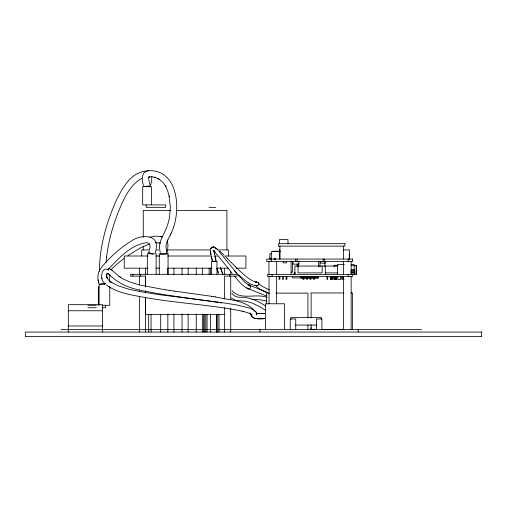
<?xml version="1.0" encoding="UTF-8"?>
<svg xmlns="http://www.w3.org/2000/svg" width="507" height="507" viewBox="0 0 507 507"><rect width="100%" height="100%" fill="white"/><g stroke="black" fill="none" stroke-linecap="round" stroke-linejoin="round"><path stroke-width="0.76" d="M109.48 282.006L109.842 274.604M106.115 262.525L106.578 257.068L106.527 257.486C108.935 237.301 115.127 217.604 123.911 199.302C128.119 191.101 133.474 182.754 141.884 178.356M156.074 249.191C159.464 233.778 140.262 234.507 131.744 240.8C120.381 247.727 110.241 256.789 101.78 267.05C97.984 271.422 96.723 277.652 98.947 283.064M167.728 249.203L167.975 244.399L167.082 241.091M149.603 249.229C151.061 245.92 149.356 241.605 145.408 242.872C129.76 245.578 118.48 258.735 107.909 269.578M167.145 252.416L167.544 250.312M155.877 250.382L155.37 252.676M150.611 185.347L151.663 180.593L151.853 176.588M152.994 254.241L148.697 252.809L149.191 251.079M210.684 248.696L210.589 249.019L211.742 247.289L213.669 246.966M210.424 249.197L211.844 247.346L213.935 247.15M165.726 186.367L167.728 191.069L169.18 196.374L169.091 195.981L170.346 207.42L169.484 217.997L167.614 224.912L165.345 230.514C163.096 235.685 158.52 242.162 159.667 248.918M167.234 241.25L165.922 245.977L166.835 253.5M171.011 233.416C181.62 213.06 179.383 168.482 147.854 170.764M167.158 241.421L167.849 239.919M167.766 240.103L170.213 235.102M170.105 235.33L171.119 233.182M258.507 284.909L258.849 283.857L258.469 282.665M258.317 285.137L257.556 285.644M110.818 269.775L116.483 264.496L123.917 258.545M255.141 282.26L255.807 281.829M255.655 282.64L256.789 282.152L254.983 281.86C247.948 279.103 242.523 273.507 237.143 268.406M108.821 270.244C101.825 265.015 99.144 279.224 104.36 282.874M127.91 255.648L139.767 248.227L149.248 244.019M213.688 250.357L214.131 249.875L214.727 254.615M257.67 285.599C249.976 286.132 243.962 279.027 238.417 274.667M106.527 273.875L107.471 273.254L106.578 275.555L107.345 278.413L108.859 280.39L111.267 282.367L111.882 282.773L110.412 281.772L118.289 285.878L129.019 289.212L139.951 291.569L158.488 294.567L218.802 302.185L235.989 304.796L249.564 308.015L253.5 309.758L255.712 311.647M256.098 281.74L256.624 281.683M148.266 170.656C141.225 171.708 141.352 180.238 143.589 185.353M149.343 176.949L148.646 177.247L148.995 177.044C147.848 176.987 149.552 182.888 150.059 185.112M255.737 281.854L256.168 281.715M147.138 170.96L147.543 170.853M148.931 177.063L149.819 176.823M149.92 237.2C153.97 236.161 158.368 235.647 162.398 237.029L161.917 236.889M104.689 283.59L103.631 283.825M101.013 284.231L99.562 284.617M101.299 284.167L105.241 283.394M149.407 176.937L151.999 176.778L155.085 177.349L154.603 177.228L159.578 179.465L157.512 178.293M212.699 261.492L215.519 261.314M214.695 261.378L216.058 261.187L214.695 261.27M215.671 261.238L215.995 261.175L214.753 261.238M249.368 285.124L247.841 284.877M248.55 285.251L249.254 285.308L244.837 282.19L238.233 275.022M352.682 274.414L352.682 276.391L267.506 276.391L267.506 274.414L356.25 274.407L356.484 265.548L354.178 265.288M256.643 285.815L257.119 285.771M155.224 242.676L160.465 243.075L159.984 242.935M251.903 299.593L259.166 299.662L266.733 301.095M264.591 318.573C259.958 319.562 250.198 318.827 251.51 314.372L251.992 315.012L249.704 313.44L243.588 311.494M107.934 273.355L107.446 273.241L108.783 273.976M356.18 274.414L356.206 265.288M264.508 318.529C259.971 318.212 251.732 320.589 250.68 313.96L250.883 314.41L250.68 313.96M209.049 207.338L215.874 207.338M170.878 210.38L143.259 210.38L143.259 237.27M176.404 210.38L226.914 210.38L226.914 249.926M149.616 249.926L141.738 249.926L141.738 256.01M155.883 249.926L159.863 249.926M166.955 249.926L210.335 249.926M217.395 249.926L228.435 249.926L228.435 256.01M343.239 249.926L349.513 249.926L349.513 259.052M280.434 251.219L272.829 251.219L272.829 251.599M280.434 251.599L271.308 251.599L271.308 261.485M168.051 253.773L159.255 253.773L159.242 274.281M271.308 253.88L269.787 253.88L269.787 259.204M148.038 256.01L124.247 256.01L124.247 268.178L147.949 268.178M155.852 256.01L159.8 256.01M167.703 256.01L211.951 256.01M215.031 256.01L219.062 256.01M224.493 256.01L245.927 256.01L245.927 268.178L236.439 268.178M344.316 264.527L337.472 264.527L337.472 274.414M351.161 264.527L354.203 264.527L354.203 271.372M338.023 265.288L334.126 265.288L334.126 266.809M351.161 265.744L354.203 265.744M337.922 266.048L294.884 266.048L294.884 274.414M155.852 268.178L159.8 268.178M167.703 268.178L211.958 268.178M216.692 268.178L228.543 268.178M351.161 269.515L354.203 269.515M350.933 270.611L354.735 270.611L354.735 274.414M350.933 271.625L354.735 271.625M291.081 272.132L292.602 272.132L292.602 261.485M350.933 272.595L354.735 272.595M295.701 272.893L294.123 272.893L294.123 274.414M325.475 272.893L337.916 272.893M350.933 273.013L354.735 273.013M344.088 279.433L343.328 279.433L343.328 276.391M105.576 283.996L99.119 283.996L99.119 305.29M98.352 287.038L99.042 287.038M343.904 292.951L311.121 292.951L311.121 317.8M350.926 292.951L352.492 292.951L352.492 329.455L350.926 329.455M269.68 293.122L266.555 293.122L266.555 303.997M275.922 293.122L307.926 293.122L307.926 317.978M87.933 305.29L96.311 305.29M102.23 305.29L109.766 305.29L109.766 287.152M87.933 307.724L96.311 307.724M102.084 307.724L105.507 307.724L105.507 305.29M68.325 310.766L102.534 310.766M224.652 314.492L145.458 314.492L145.458 297.26M295.556 325.063L316.615 325.063M68.325 325.976L102.534 325.976M316.583 329.455L311.121 329.455L311.121 324.791M322.046 329.455L343.904 329.455M60.916 329.626L421.387 329.626M247.562 288.363L248.126 288.673M144.286 186.113L143.925 186.139L144.261 186.272M248.145 288.775L248.512 288.844M146.441 171.055C131.079 172.031 122.326 188.103 116.287 200.392C106.495 222.687 99.347 246.757 99.511 271.302M256.149 313.541L264.47 313.522L256.327 313.586M247.91 288.464L248.316 288.502M248.284 288.743C250.49 290.074 251.028 285.859 250.635 286.271M256.542 281.683L258.513 282.729M178.426 296.734L218.549 302.47M174.389 291.126L211.324 296.272M173.686 296.069L178.451 296.741M140.496 290.327L160.104 294.041M169.782 290.46L174.421 291.126M169.059 295.404L173.724 296.075M165.187 289.776L169.826 290.467M169.104 295.41L160.047 294.035M211.292 296.265L213.39 296.582M213.352 296.576L215.45 296.906M165.238 289.782L140.268 285.124M215.412 296.899C228.568 300.22 246.104 299.688 255.065 311.552M220.304 302.768L221.502 302.983M148.722 252.803L151.91 253.766M242.093 311.133C211.001 304.916 179.199 303.319 147.949 298.034C133.842 295.258 118.302 293.807 106.407 284.959M213.821 247.004L216.952 249.133M213.523 246.928L213.967 247.036M241.858 311.076L243.854 311.558M267.107 297.432C255.629 292.995 241.193 300.828 232.048 290.682M138.969 289.96C127.472 287.501 116.521 282.329 108.397 273.685L109.22 274.319M234.627 276.385C238.639 280.821 242.321 286.227 247.948 288.717M108.707 268.406L111.432 269.718L118.499 275.903L123.169 278.964L130.058 282.038L138.804 284.75M248.544 284.864L249.666 285.276M247.828 288.686L248.265 288.806M160.719 236.541L161.201 236.68M214.246 247.239L217.516 249.248M267.772 292.59L248.874 284.985L249.989 286.278M266.428 295.98L248.462 288.819M269.401 289.915L262.474 286.525L258.209 283.204M265.915 292.393L259.229 288.787L255.116 285.143M247.822 288.521L246.725 287.735M249.476 285.295L249.248 285.175M248.253 288.635L247.251 288.23M249.476 285.175L250.205 285.65M110.64 287.843L108.206 286.328M250.097 285.561L250.445 285.923M265.548 306.006C258.272 301.171 249.875 297.178 240.964 297.235C237.314 297.584 233.885 296.361 231.781 293.23M159.141 179.218L162.709 182.127L165.371 185.733M214.011 251.187L215.285 252.125M120.4 277.31L119.101 276.378L119.608 276.746M265.18 310.24L259.749 306.64L251.745 302.888L245.977 301.272L235.863 300.429L231.401 298.116M247.701 288.299L248.005 288.534M111.819 270.009L112.744 270.751M213.675 251.066L217.338 254.894M219.664 251.079L223.764 254.958M237.485 273.793L234.595 270.992M235.248 266.524L237.181 268.444M227.491 258.678L225.653 256.834M235.286 266.562L231.331 262.569M227.447 258.64L231.369 262.613M218.751 250.997L236.687 273.146M218.77 256.574L232.168 273.355M255.782 311.742L256.523 313.187M255.496 311.361L255.997 312.027M250.287 313.282L250.014 312.908L250.3 313.313M256.403 314.251L256.669 314.993L256.453 312.952M165.143 185.321L165.947 186.772M250.534 313.7L250.724 314.061M251.238 315.601L251.542 316.26M222.877 274.3L220.292 267.74M217.129 269.68L218.403 273.032M222.89 274.306L220.482 267.715M216.812 268.285L218.485 272.937M101.856 277.944L102.072 278.723M214.86 255.858L215.988 260.693M211.324 256.732L212.237 260.478M214.569 254.685L214.208 253.063M214.981 255.794L215.925 260.262M211.425 256.548L212.256 260.376M210.887 254.939L210.253 251.009M211.039 254.736L210.456 250.775M98.573 283.242L98.2 279.858M159.965 250.8L160.269 252.48M214.03 252.087L213.922 251.238M358.196 329.626L358.196 332.06M352.834 273.983L352.834 274.401M351.161 261.485L351.161 274.414M351.161 276.391L351.161 329.626M349.26 254.184L349.26 259.628M348.119 259.052L348.119 261.485M348.119 274.414L348.119 276.391M343.651 276.391L343.651 279.433M343.556 261.485L343.556 274.414M343.556 276.391L343.556 329.626M343.429 246.123L343.429 259.052M342.466 276.391L342.466 279.433L341.705 279.433L341.705 276.391M340.609 276.391L340.609 279.433L337.903 279.433L337.903 276.391M336.806 276.391L336.806 279.433L336.046 279.433L336.046 276.391M335.894 276.391L335.894 279.433L335.133 279.433L335.133 276.391M334.861 276.391L334.861 279.433L334.1 279.433L334.1 276.391M334.595 276.391L334.595 279.433M334.29 276.391L334.29 279.433M333.004 276.391L333.004 279.433L332.243 279.433L332.243 276.391M331.603 276.391L331.603 279.433L330.298 279.433L330.298 276.391M331.058 276.391L331.058 279.433M330.843 276.391L330.843 279.433M327.718 276.391L327.718 279.433L326.958 279.433L326.958 276.391M325.304 266.048L325.304 274.414M325.126 261.485L325.126 263.158L320.716 263.158L320.716 261.485M324.924 261.187L324.924 266.631M324.645 259.052L324.645 261.485M323.124 259.052L323.124 261.485M322.148 266.048L322.148 272.893L298.04 272.893L298.04 266.048M321.901 329.626L321.901 318.979L316.425 318.979L316.425 329.626M321.292 319.207L321.292 317.464L290.872 317.458L290.872 319.207M319.98 261.485L319.98 266.809M318.459 261.042L318.459 266.809M318.459 276.391L318.459 278.064L300.968 278.064L300.968 276.391M314.353 277.912L314.353 279.433L313.592 279.433L313.592 277.912M310.924 327.649L310.924 329.626M310.854 277.912L310.854 279.433L310.094 279.433L310.094 277.912M307.926 324.968L307.926 329.626M307.356 277.912L307.356 279.433L306.596 279.433L306.596 277.912M303.858 277.912L303.858 279.433L303.097 279.433L303.097 277.912M301.272 277.836L301.272 276.619L318.155 276.619L318.155 277.836L292.602 277.912L292.602 276.391M298.934 261.485L298.934 264.147L293.002 264.147L293.002 261.485M298.686 263.767L298.686 266.809M297.165 263.767L297.165 266.809M297.064 259.052L297.064 261.485M295.739 329.626L295.739 318.979L290.264 318.979L290.264 329.626M295.543 259.052L295.543 261.485M291.081 261.042L291.081 274.414M287.976 243.69L287.976 239.583L279.458 239.583L279.458 243.69M286.861 276.391L286.861 279.433L286.1 279.433L286.1 276.391M286.468 261.485L286.468 262.854L283.426 262.854L283.426 261.485M284.478 329.626L284.478 303.769L265.465 303.769L265.465 329.626M283.362 276.391L283.362 279.433L282.602 279.433L282.602 276.391M279.915 246.123L279.915 259.052M279.864 276.391L279.864 279.433L279.103 279.433L279.103 276.391M279.744 249.165L279.744 259.052M276.695 261.485L276.695 274.414M276.632 276.391L276.632 303.788M275.25 259.571L275.25 258.291L274.274 258.291L274.274 259.571M272.069 274.414L272.069 276.391M271.384 259.571L271.384 258.291L270.415 258.291L270.415 259.571M269.027 276.391L269.027 303.788M268.97 261.485L268.97 274.414M259.926 329.626L259.926 332.06M230.717 271.334L230.717 274.483M230.717 276.062L230.717 299.726M230.717 308.402L230.717 332.06M229.608 274.306L229.608 276.119M224.633 268.178L224.633 274.483M224.633 298.934L224.633 276.062L237.213 276.119L237.213 274.306L130.527 274.306L130.527 276.119L145.458 276.119L145.458 287.082M224.652 307.445L224.633 332.06M219.005 314.492L219.005 332.06M217.769 314.492L217.769 332.06M216.983 274.306L216.983 261.378L211.514 261.378L211.508 274.306M216.628 314.492L216.628 332.06M216.521 313.922L216.521 332.06M210.437 268.178L210.437 274.483M210.437 313.922L210.437 332.06M209.118 268.222L209.118 274.306M207.065 314.492L207.065 332.06M205.829 314.492L205.829 332.06M204.689 314.492L204.689 332.06M203.459 314.492L203.459 332.06M202.325 268.178L202.325 274.483M202.325 313.922L202.325 332.06M196.241 268.178L196.241 274.483M196.241 313.922L196.241 332.06M188.129 268.178L188.129 274.483M188.129 313.922L188.129 332.06M182.045 268.178L182.045 274.483M182.045 313.922L182.045 332.06M173.933 268.178L173.933 274.483M173.933 313.922L173.933 332.06M168.064 253.773L168.064 274.281M167.849 268.178L167.849 274.483M167.849 313.922L167.849 332.06M160.706 314.492L160.706 332.06M156.143 274.281L156.143 253.773L147.328 253.773L147.322 274.281M151.485 204.904L151.485 186.652L142.676 186.652L142.663 204.904L165.694 204.904L165.694 207.338L146.193 207.338L146.193 204.904M151.048 314.492L151.048 332.06M148.671 314.492L148.671 332.06M145.541 268.178L145.541 274.483M145.541 276.062L145.541 286.316M145.541 291.05L145.541 292.628M145.541 297.356L145.541 332.06M145.458 290.999L145.458 292.564M143.259 245.971L143.259 249.926M140.502 274.306L140.502 276.119M139.457 268.178L139.457 274.483M139.457 276.062L139.457 285.53M139.457 289.472L139.457 291.836M139.457 296.57L139.457 332.06M132.897 274.306L132.897 276.119M102.534 332.06L102.534 304.682L68.325 304.682L68.325 332.06M98.345 287.038L98.345 305.29M104.379 284.161A2.51 0.526 -2.9 0 1 104.651 283.863M104.543 284.148A2.51 0.564 1.5 0 1 105.291 283.514M166.588 254.001A3.194 0.577 8.9 0 1 166.809 254.248M144.07 186.842A3.194 0.488 -6.7 0 1 148.919 186.037A3.194 0.488 -6.7 0 1 149.007 186.823M166.125 253.304A3.194 0.406 -5 0 1 165.903 253.868A3.194 0.406 -5 0 1 161.651 254.261A3.194 0.406 -5 0 1 160.992 253.779M256.681 315.062L256.681 315.062M106.685 274.426L106.533 275.428L106.73 274.376M344.95 243.69L278.394 243.69L278.394 246.123L344.95 246.123L344.95 243.69M352.682 259.052L266.745 259.052L266.745 261.485L352.682 261.485L352.682 259.052M481.65 332.06L25.35 332.06L25.35 336.623L481.65 336.623L481.65 332.06M107.364 278.438L107.167 278.07L107.345 278.413M251.852 314.879L251.637 314.27L251.821 314.929M106.888 277.386L106.685 276.651L106.888 277.386"/></g></svg>
